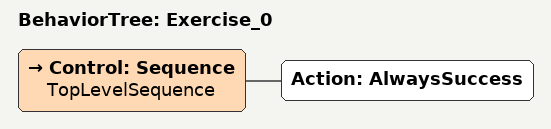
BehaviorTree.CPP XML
<?xml version='1.0' encoding='UTF-8'?>
<root BTCPP_format="4" main_tree_to_execute="Exercise_0">
  <BehaviorTree ID="Exercise_0" _description="Start from scratch" _hardcoded="false">
    <Control ID="Sequence" name="TopLevelSequence">
      <Action ID="AlwaysSuccess"/>
    </Control>
  </BehaviorTree>
</root>
